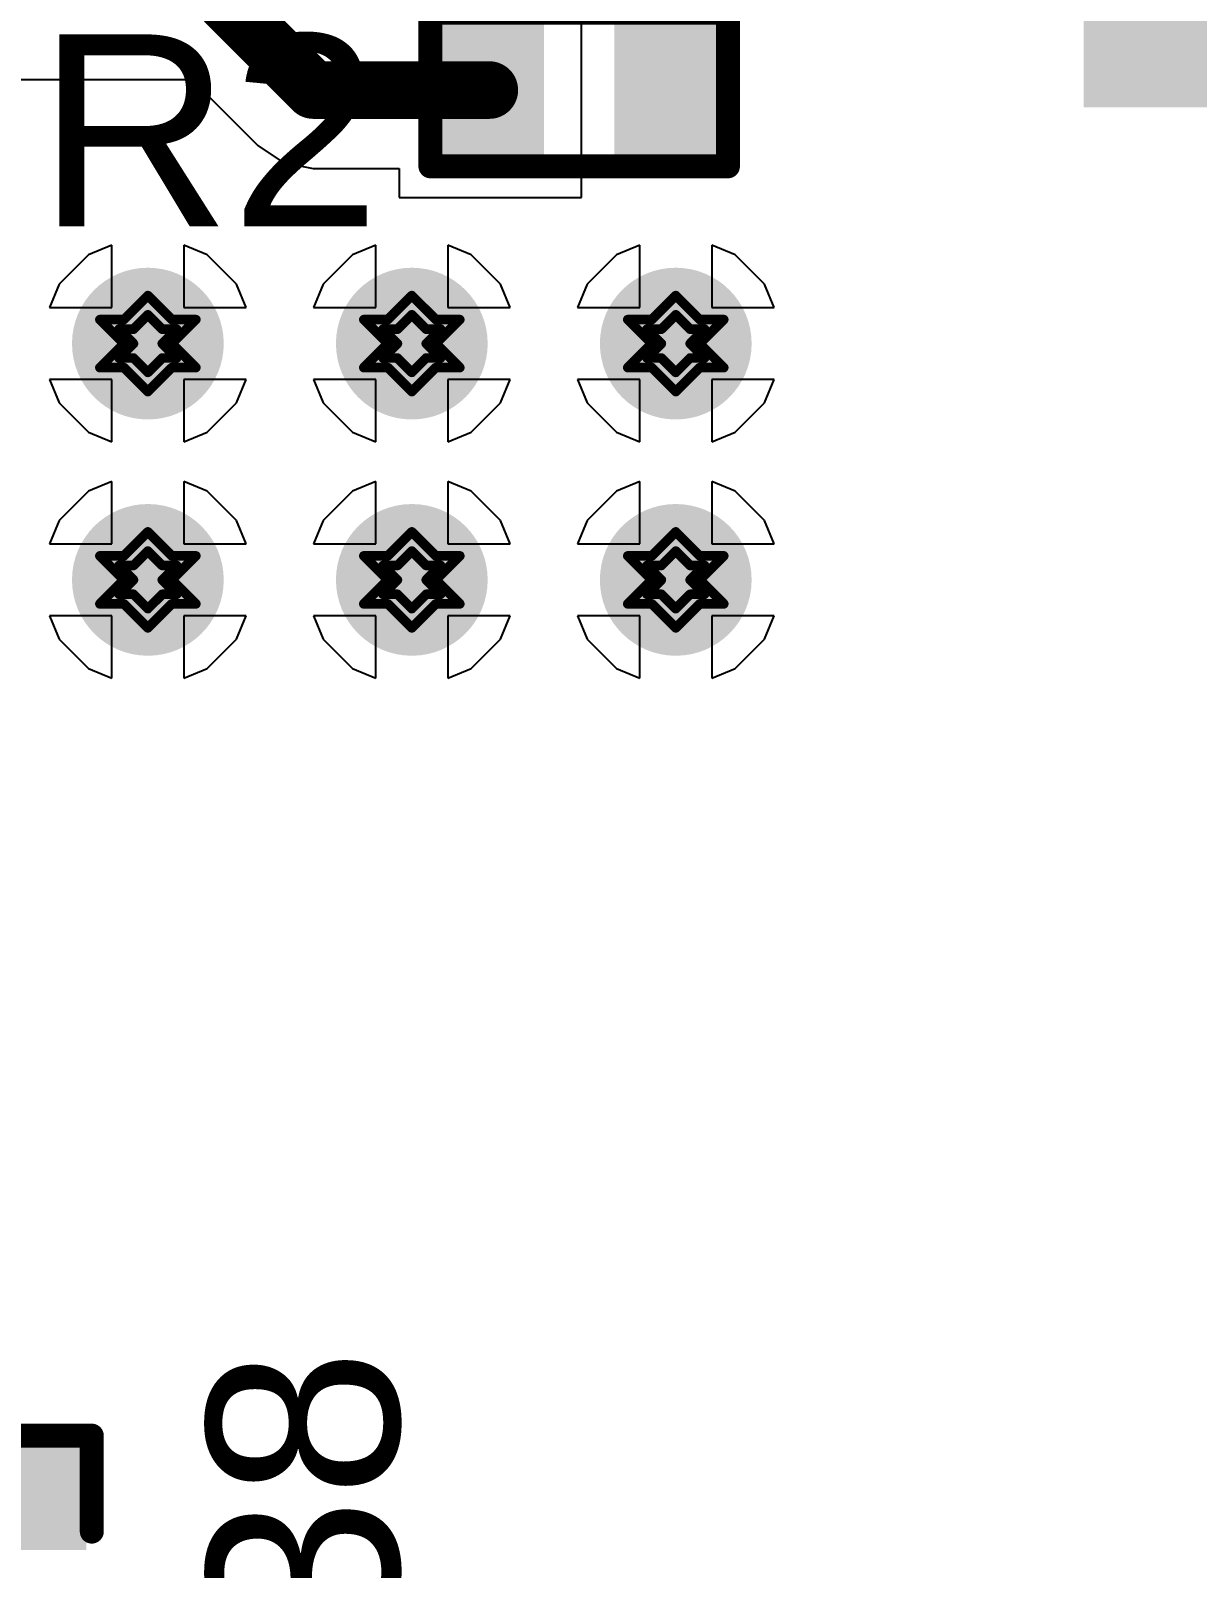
# Model space of a CAD drawing. Header units: inches. Extents: x -18 to 237, y -41 to 211.
# Drawn here: x 3.82 to 10, y 83.86 to 92 of the extents above; entities that cross this region are included whole.
import ezdxf

# ---------------------------------------------------------------- set-up
doc = ezdxf.new("R2010")
doc.units = ezdxf.units.IN
for name, color, linetype in [('Bottom Layer', 5, 'Continuous'), ('Bottom Solder', 6, 'Continuous'), ('Drill Drawing', 1, 'Continuous'), ('Top Layer', 1, 'Continuous'), ('Top Overlay', 2, 'Continuous'), ('Top Paste', 8, 'Continuous'), ('Top Solder', 216, 'Continuous'), ('Via Holes', 16, 'Continuous')]:
    doc.layers.add(name, color=color, linetype=linetype)
doc.styles.add('Arial', font='', dxfattribs={"height": 0.2})
doc.styles.get('Arial').set_extended_font_data('Arial')

# ---------------------------------------------------------------- blocks, each defined once
blk = doc.blocks.new('S___23_19')
at = {"layer": 'Top Layer'}
for points in [[(-0.41, 1.46), (0.41, 1.46), (0.41, 0.54), (-0.41, 0.54)], [(-1.36, -0.54), (-0.54, -0.54), (-0.54, -1.46), (-1.36, -1.46)], [(0.54, -0.54), (1.36, -0.54), (1.36, -1.46), (0.54, -1.46)]]:
    blk.add_hatch(color=1, dxfattribs=at).paths.add_polyline_path(points)
at = {"layer": 'Top Paste'}
for points in [[(-0.41, 1.46), (0.41, 1.46), (0.41, 0.54), (-0.41, 0.54)], [(-1.36, -0.54), (-0.54, -0.54), (-0.54, -1.46), (-1.36, -1.46)], [(0.54, -0.54), (1.36, -0.54), (1.36, -1.46), (0.54, -1.46)]]:
    blk.add_hatch(color=8, dxfattribs=at).paths.add_polyline_path(points)
at = {"layer": 'Top Solder'}
for points in [[(-0.5116, 1.5616), (0.5116, 1.5616), (0.5116, 0.4384), (-0.5116, 0.4384)], [(-1.4616, -0.4384), (-0.4384, -0.4384), (-0.4384, -1.5616), (-1.4616, -1.5616)], [(0.4384, -0.4384), (1.4616, -0.4384), (1.4616, -1.5616), (0.4384, -1.5616)]]:
    blk.add_hatch(color=216, dxfattribs=at).paths.add_polyline_path(points)
at = {"layer": 'Top Overlay', "const_width": 0.127}
for points in [[(-0.5588, 0.8128), (-1.5494, 0.8128)], [(-1.5494, 0.8128), (-1.5494, -0.5842)], [(1.5494, 0.8128), (0.5588, 0.8128)], [(1.5494, 0.8128), (1.5494, -0.5842)], [(0.3302, -0.7874), (-0.3302, -0.7874)], [(-1.6764, -1.0414), (-1.6764, -1.2954)], [(-1.5494, -1.1684), (-1.6764, -1.0414)], [(-1.5494, -1.1684), (-1.6764, -1.2954)]]:
    blk.add_lwpolyline(points, dxfattribs=at)
at = {"layer": 'Top Overlay', "const_width": 0.0635}
for points in [[(-1.5812, 0.8128, 1), (-1.5176, 0.8128, 1)], [(-1.5812, 0.8128, 1), (-1.5176, 0.8128, 1)], [(-0.5905, 0.8128, 1), (-0.5271, 0.8128, 1)], [(0.5271, 0.8128, 1), (0.5905, 0.8128, 1)], [(1.5176, 0.8128, 1), (1.5812, 0.8128, 1)], [(1.5176, 0.8128, 1), (1.5812, 0.8128, 1)], [(-1.5812, -0.5842, 1), (-1.5176, -0.5842, 1)], [(1.5176, -0.5842, 1), (1.5812, -0.5842, 1)], [(-0.3619, -0.7874, 1), (-0.2984, -0.7874, 1)], [(0.2984, -0.7874, 1), (0.3619, -0.7874, 1)], [(-1.7082, -1.0414, 1), (-1.6446, -1.0414, 1)], [(-1.7082, -1.0414, 1), (-1.6446, -1.0414, 1)], [(-1.5812, -1.1684, 1), (-1.5176, -1.1684, 1)], [(-1.5812, -1.1684, 1), (-1.5176, -1.1684, 1)], [(-1.7082, -1.2954, 1), (-1.6446, -1.2954, 1)], [(-1.7082, -1.2954, 1), (-1.6446, -1.2954, 1)]]:
    blk.add_lwpolyline(points, format="xyb", close=True, dxfattribs=at)
blk = doc.blocks.new('R___0402_81')
at = {"layer": 'Top Layer'}
for points in [[(-0.6985, -0.3175), (-0.6985, 0.3175), (-0.2413, 0.3175), (-0.2413, -0.3175)], [(0.2413, -0.3175), (0.2413, 0.3175), (0.6985, 0.3175), (0.6985, -0.3175)]]:
    blk.add_hatch(color=1, dxfattribs=at).paths.add_polyline_path(points)
at = {"layer": 'Top Paste'}
for points in [[(-0.6985, -0.3175), (-0.6985, 0.3175), (-0.2413, 0.3175), (-0.2413, -0.3175)], [(0.2413, -0.3175), (0.2413, 0.3175), (0.6985, 0.3175), (0.6985, -0.3175)]]:
    blk.add_hatch(color=8, dxfattribs=at).paths.add_polyline_path(points)
at = {"layer": 'Top Solder'}
for points in [[(-0.7535, -0.3725), (-0.7535, 0.3725), (-0.1863, 0.3725), (-0.1863, -0.3725)], [(0.1863, -0.3725), (0.1863, 0.3725), (0.7535, 0.3725), (0.7535, -0.3725)]]:
    blk.add_hatch(color=216, dxfattribs=at).paths.add_polyline_path(points)
at = {"layer": 'Top Overlay'}
for points, const_width in [([(-0.7874, -0.4064), (-0.7874, 0.4064)], 0.127), ([(-0.7874, 0.4064), (0.7874, 0.4064)], 0.127), ([(0.7874, -0.4064), (0.7874, 0.4064)], 0.127), ([(-0.7874, -0.4064), (0.7874, -0.4064)], 0.127), ([(-0.8128, -0.4318), (0.8128, -0.4318)], 0.00323)]:
    blk.add_lwpolyline(points, dxfattribs=dict(at, const_width=const_width))
for points, const_width in [([(-0.8191, 0.4064, 1), (-0.7556, 0.4064, 1)], 0.0635), ([(-0.8191, 0.4064, 1), (-0.7556, 0.4064, 1)], 0.0635), ([(0.7556, 0.4064, 1), (0.8191, 0.4064, 1)], 0.0635), ([(0.7556, 0.4064, 1), (0.8191, 0.4064, 1)], 0.0635), ([(-0.8191, -0.4064, 1), (-0.7556, -0.4064, 1)], 0.0635), ([(-0.8191, -0.4064, 1), (-0.7556, -0.4064, 1)], 0.0635), ([(0.7556, -0.4064, 1), (0.8191, -0.4064, 1)], 0.0635), ([(0.7556, -0.4064, 1), (0.8191, -0.4064, 1)], 0.0635), ([(-0.8136, -0.4318, 1), (-0.812, -0.4318, 1)], 0.00161), ([(0.812, -0.4318, 1), (0.8136, -0.4318, 1)], 0.00161)]:
    blk.add_lwpolyline(points, format="xyb", close=True, dxfattribs=dict(at, const_width=const_width))
blk = doc.blocks.new('C___0402_126')
at = {"layer": 'Top Layer'}
for points in [[(-0.6985, -0.3175), (-0.6985, 0.3175), (-0.2413, 0.3175), (-0.2413, -0.3175)], [(0.2413, -0.3175), (0.2413, 0.3175), (0.6985, 0.3175), (0.6985, -0.3175)]]:
    blk.add_hatch(color=1, dxfattribs=at).paths.add_polyline_path(points)
at = {"layer": 'Top Paste'}
for points in [[(-0.6985, -0.3175), (-0.6985, 0.3175), (-0.2413, 0.3175), (-0.2413, -0.3175)], [(0.2413, -0.3175), (0.2413, 0.3175), (0.6985, 0.3175), (0.6985, -0.3175)]]:
    blk.add_hatch(color=8, dxfattribs=at).paths.add_polyline_path(points)
at = {"layer": 'Top Solder'}
for points in [[(-0.7585, -0.3775), (-0.7585, 0.3775), (-0.1813, 0.3775), (-0.1813, -0.3775)], [(0.1813, -0.3775), (0.1813, 0.3775), (0.7585, 0.3775), (0.7585, -0.3775)]]:
    blk.add_hatch(color=216, dxfattribs=at).paths.add_polyline_path(points)
at = {"layer": 'Top Overlay', "const_width": 0.127}
for points in [[(-0.7874, -0.4064), (-0.7874, 0.4064)], [(-0.2794, 0.4064), (-0.7874, 0.4064)], [(0.7874, 0.4064), (0.2794, 0.4064)], [(0.7874, -0.4064), (0.7874, 0.4064)], [(-0.2794, -0.4064), (-0.7874, -0.4064)], [(0.7874, -0.4064), (0.2794, -0.4064)]]:
    blk.add_lwpolyline(points, dxfattribs=at)
at = {"layer": 'Top Overlay', "const_width": 0.0635}
for points in [[(-0.8191, 0.4064, 1), (-0.7556, 0.4064, 1)], [(-0.8191, 0.4064, 1), (-0.7556, 0.4064, 1)], [(-0.3111, 0.4064, 1), (-0.2477, 0.4064, 1)], [(0.2477, 0.4064, 1), (0.3111, 0.4064, 1)], [(0.7556, 0.4064, 1), (0.8191, 0.4064, 1)], [(0.7556, 0.4064, 1), (0.8191, 0.4064, 1)], [(-0.8191, -0.4064, 1), (-0.7556, -0.4064, 1)], [(-0.8191, -0.4064, 1), (-0.7556, -0.4064, 1)], [(-0.3111, -0.4064, 1), (-0.2477, -0.4064, 1)], [(0.2477, -0.4064, 1), (0.3111, -0.4064, 1)], [(0.7556, -0.4064, 1), (0.8191, -0.4064, 1)], [(0.7556, -0.4064, 1), (0.8191, -0.4064, 1)]]:
    blk.add_lwpolyline(points, format="xyb", close=True, dxfattribs=at)

msp = doc.modelspace()

# ---------------------------------------------------------------- hatches: boundary and pattern name
at = {"layer": 'Bottom Layer'}
h = msp.add_hatch(color=5, dxfattribs=at)
edge = h.paths.add_edge_path()
edge.add_arc((4.4412, 90.3409), 0.3, 0, 360)
h = msp.add_hatch(color=5, dxfattribs=at)
edge = h.paths.add_edge_path()
edge.add_arc((5.8382, 90.3409), 0.3, 0, 360)
h = msp.add_hatch(color=5, dxfattribs=at)
edge = h.paths.add_edge_path()
edge.add_arc((7.2352, 90.3409), 0.3, 0, 360)
h = msp.add_hatch(color=5, dxfattribs=at)
edge = h.paths.add_edge_path()
edge.add_arc((4.4412, 89.0901), 0.3, 0, 360)
h = msp.add_hatch(color=5, dxfattribs=at)
edge = h.paths.add_edge_path()
edge.add_arc((5.8382, 89.0901), 0.3, 0, 360)
h = msp.add_hatch(color=5, dxfattribs=at)
edge = h.paths.add_edge_path()
edge.add_arc((7.2352, 89.0901), 0.3, 0, 360)
at = {"layer": 'Bottom Solder'}
h = msp.add_hatch(color=6, dxfattribs=at)
edge = h.paths.add_edge_path()
edge.add_arc((4.4412, 90.3409), 0.4016, 0, 360)
h = msp.add_hatch(color=6, dxfattribs=at)
edge = h.paths.add_edge_path()
edge.add_arc((5.8382, 90.3409), 0.4016, 0, 360)
h = msp.add_hatch(color=6, dxfattribs=at)
edge = h.paths.add_edge_path()
edge.add_arc((7.2352, 90.3409), 0.4016, 0, 360)
h = msp.add_hatch(color=6, dxfattribs=at)
edge = h.paths.add_edge_path()
edge.add_arc((4.4412, 89.0901), 0.4016, 0, 360)
h = msp.add_hatch(color=6, dxfattribs=at)
edge = h.paths.add_edge_path()
edge.add_arc((5.8382, 89.0901), 0.4016, 0, 360)
h = msp.add_hatch(color=6, dxfattribs=at)
edge = h.paths.add_edge_path()
edge.add_arc((7.2352, 89.0901), 0.4016, 0, 360)
at = {"layer": 'Top Layer'}
h = msp.add_hatch(color=1, dxfattribs=at)
edge = h.paths.add_edge_path()
edge.add_arc((4.4412, 90.3409), 0.3, 0, 360)
h = msp.add_hatch(color=1, dxfattribs=at)
edge = h.paths.add_edge_path()
edge.add_arc((5.8382, 90.3409), 0.3, 0, 360)
h = msp.add_hatch(color=1, dxfattribs=at)
edge = h.paths.add_edge_path()
edge.add_arc((7.2352, 90.3409), 0.3, 0, 360)
h = msp.add_hatch(color=1, dxfattribs=at)
edge = h.paths.add_edge_path()
edge.add_arc((4.4412, 89.0901), 0.3, 0, 360)
h = msp.add_hatch(color=1, dxfattribs=at)
edge = h.paths.add_edge_path()
edge.add_arc((5.8382, 89.0901), 0.3, 0, 360)
h = msp.add_hatch(color=1, dxfattribs=at)
edge = h.paths.add_edge_path()
edge.add_arc((7.2352, 89.0901), 0.3, 0, 360)
at = {"layer": 'Top Solder'}
h = msp.add_hatch(color=216, dxfattribs=at)
edge = h.paths.add_edge_path()
edge.add_arc((4.4412, 90.3409), 0.4016, 0, 360)
h = msp.add_hatch(color=216, dxfattribs=at)
edge = h.paths.add_edge_path()
edge.add_arc((5.8382, 90.3409), 0.4016, 0, 360)
h = msp.add_hatch(color=216, dxfattribs=at)
edge = h.paths.add_edge_path()
edge.add_arc((7.2352, 90.3409), 0.4016, 0, 360)
h = msp.add_hatch(color=216, dxfattribs=at)
edge = h.paths.add_edge_path()
edge.add_arc((4.4412, 89.0901), 0.4016, 0, 360)
h = msp.add_hatch(color=216, dxfattribs=at)
edge = h.paths.add_edge_path()
edge.add_arc((5.8382, 89.0901), 0.4016, 0, 360)
h = msp.add_hatch(color=216, dxfattribs=at)
edge = h.paths.add_edge_path()
edge.add_arc((7.2352, 89.0901), 0.4016, 0, 360)
at = {"layer": 'Via Holes'}
h = msp.add_hatch(color=7, dxfattribs=at)
edge = h.paths.add_edge_path()
edge.add_arc((4.4412, 90.3409), 0.15, 0, 360)
h = msp.add_hatch(color=7, dxfattribs=at)
edge = h.paths.add_edge_path()
edge.add_arc((5.8382, 90.3409), 0.15, 0, 360)
h = msp.add_hatch(color=7, dxfattribs=at)
edge = h.paths.add_edge_path()
edge.add_arc((7.2352, 90.3409), 0.15, 0, 360)
h = msp.add_hatch(color=7, dxfattribs=at)
edge = h.paths.add_edge_path()
edge.add_arc((4.4412, 89.0901), 0.15, 0, 360)
h = msp.add_hatch(color=7, dxfattribs=at)
edge = h.paths.add_edge_path()
edge.add_arc((5.8382, 89.0901), 0.15, 0, 360)
h = msp.add_hatch(color=7, dxfattribs=at)
edge = h.paths.add_edge_path()
edge.add_arc((7.2352, 89.0901), 0.15, 0, 360)

# ---------------------------------------------------------------- linework, layer by layer
at = {"layer": 'Bottom Layer'}
for p, q in [((4.2507, 90.8616), (4.1274, 90.8105)), ((4.2507, 90.5314), (4.2507, 90.8616)), ((4.7551, 90.8105), (4.6317, 90.8616)), ((4.6317, 90.8616), (4.6317, 90.5314)), ((5.6477, 90.8616), (5.5244, 90.8105)), ((5.6477, 90.5314), (5.6477, 90.8616)), ((6.1521, 90.8105), (6.0287, 90.8616)), ((6.0287, 90.8616), (6.0287, 90.5314)), ((7.0447, 90.8616), (6.9214, 90.8105)), ((7.0447, 90.5314), (7.0447, 90.8616)), ((7.5491, 90.8105), (7.4257, 90.8616)), ((7.4257, 90.8616), (7.4257, 90.5314)), ((4.1274, 90.8105), (3.9716, 90.6547)), ((4.9109, 90.6547), (4.7551, 90.8105)), ((5.5244, 90.8105), (5.3686, 90.6547)), ((6.3079, 90.6547), (6.1521, 90.8105)), ((6.9214, 90.8105), (6.7656, 90.6547)), ((7.7049, 90.6547), (7.5491, 90.8105)), ((3.9716, 90.6547), (3.9205, 90.5314)), ((4.962, 90.5314), (4.9109, 90.6547)), ((5.3686, 90.6547), (5.3175, 90.5314)), ((6.359, 90.5314), (6.3079, 90.6547)), ((6.7656, 90.6547), (6.7145, 90.5314)), ((7.756, 90.5314), (7.7049, 90.6547)), ((3.9205, 90.5314), (4.2507, 90.5314)), ((4.6317, 90.5314), (4.962, 90.5314)), ((5.3175, 90.5314), (5.6477, 90.5314)), ((6.0287, 90.5314), (6.359, 90.5314)), ((6.7145, 90.5314), (7.0447, 90.5314)), ((7.4257, 90.5314), (7.756, 90.5314)), ((4.2507, 90.1504), (3.9205, 90.1504)), ((3.9205, 90.1504), (3.9716, 90.0271)), ((4.2507, 89.8202), (4.2507, 90.1504)), ((4.962, 90.1504), (4.6317, 90.1504)), ((4.6317, 90.1504), (4.6317, 89.8202)), ((4.9109, 90.0271), (4.962, 90.1504)), ((5.6477, 90.1504), (5.3175, 90.1504)), ((5.3175, 90.1504), (5.3686, 90.0271)), ((5.6477, 89.8202), (5.6477, 90.1504)), ((6.359, 90.1504), (6.0287, 90.1504)), ((6.0287, 90.1504), (6.0287, 89.8202)), ((6.3079, 90.0271), (6.359, 90.1504)), ((7.0447, 90.1504), (6.7145, 90.1504)), ((6.7145, 90.1504), (6.7656, 90.0271)), ((7.0447, 89.8202), (7.0447, 90.1504)), ((7.756, 90.1504), (7.4257, 90.1504)), ((7.4257, 90.1504), (7.4257, 89.8202)), ((7.7049, 90.0271), (7.756, 90.1504)), ((3.9716, 90.0271), (4.1274, 89.8712)), ((4.7551, 89.8712), (4.9109, 90.0271)), ((5.3686, 90.0271), (5.5244, 89.8712)), ((6.1521, 89.8712), (6.3079, 90.0271)), ((6.7656, 90.0271), (6.9214, 89.8712)), ((7.5491, 89.8712), (7.7049, 90.0271)), ((4.1274, 89.8712), (4.2507, 89.8202)), ((4.6317, 89.8202), (4.7551, 89.8712)), ((5.5244, 89.8712), (5.6477, 89.8202)), ((6.0287, 89.8202), (6.1521, 89.8712)), ((6.9214, 89.8712), (7.0447, 89.8202)), ((7.4257, 89.8202), (7.5491, 89.8712)), ((4.2507, 89.6108), (4.1274, 89.5597)), ((4.2507, 89.2806), (4.2507, 89.6108)), ((4.7551, 89.5597), (4.6317, 89.6108)), ((4.6317, 89.6108), (4.6317, 89.2806)), ((5.6477, 89.6108), (5.5244, 89.5597)), ((5.6477, 89.2806), (5.6477, 89.6108)), ((6.1521, 89.5597), (6.0287, 89.6108)), ((6.0287, 89.6108), (6.0287, 89.2806)), ((7.0447, 89.6108), (6.9214, 89.5597)), ((7.0447, 89.2806), (7.0447, 89.6108)), ((7.5491, 89.5597), (7.4257, 89.6108)), ((7.4257, 89.6108), (7.4257, 89.2806)), ((4.1274, 89.5597), (3.9716, 89.4039)), ((4.9109, 89.4039), (4.7551, 89.5597)), ((5.5244, 89.5597), (5.3686, 89.4039)), ((6.3079, 89.4039), (6.1521, 89.5597)), ((6.9214, 89.5597), (6.7656, 89.4039)), ((7.7049, 89.4039), (7.5491, 89.5597)), ((3.9716, 89.4039), (3.9205, 89.2806)), ((4.962, 89.2806), (4.9109, 89.4039)), ((5.3686, 89.4039), (5.3175, 89.2806)), ((6.359, 89.2806), (6.3079, 89.4039)), ((6.7656, 89.4039), (6.7145, 89.2806)), ((7.756, 89.2806), (7.7049, 89.4039)), ((3.9205, 89.2806), (4.2507, 89.2806)), ((4.6317, 89.2806), (4.962, 89.2806)), ((5.3175, 89.2806), (5.6477, 89.2806)), ((6.0287, 89.2806), (6.359, 89.2806)), ((6.7145, 89.2806), (7.0447, 89.2806)), ((7.4257, 89.2806), (7.756, 89.2806)), ((4.2507, 88.8996), (3.9205, 88.8996)), ((3.9205, 88.8996), (3.9716, 88.7763)), ((4.2507, 88.5694), (4.2507, 88.8996)), ((4.962, 88.8996), (4.6317, 88.8996)), ((4.6317, 88.8996), (4.6317, 88.5694)), ((4.9109, 88.7763), (4.962, 88.8996)), ((5.6477, 88.8996), (5.3175, 88.8996)), ((5.3175, 88.8996), (5.3686, 88.7763)), ((5.6477, 88.5694), (5.6477, 88.8996)), ((6.359, 88.8996), (6.0287, 88.8996)), ((6.0287, 88.8996), (6.0287, 88.5694)), ((6.3079, 88.7763), (6.359, 88.8996)), ((7.0447, 88.8996), (6.7145, 88.8996)), ((6.7145, 88.8996), (6.7656, 88.7763)), ((7.0447, 88.5694), (7.0447, 88.8996)), ((7.756, 88.8996), (7.4257, 88.8996)), ((7.4257, 88.8996), (7.4257, 88.5694)), ((7.7049, 88.7763), (7.756, 88.8996)), ((3.9716, 88.7763), (4.1274, 88.6204)), ((4.7551, 88.6204), (4.9109, 88.7763)), ((5.3686, 88.7763), (5.5244, 88.6204)), ((6.1521, 88.6204), (6.3079, 88.7763)), ((6.7656, 88.7763), (6.9214, 88.6204)), ((7.5491, 88.6204), (7.7049, 88.7763)), ((4.1274, 88.6204), (4.2507, 88.5694)), ((4.6317, 88.5694), (4.7551, 88.6204)), ((5.5244, 88.6204), (5.6477, 88.5694)), ((6.0287, 88.5694), (6.1521, 88.6204)), ((6.9214, 88.6204), (7.0447, 88.5694)), ((7.4257, 88.5694), (7.5491, 88.6204))]:
    msp.add_line(p, q, dxfattribs=at)
at = {"layer": 'Drill Drawing', "const_width": 0.0508}
for points in [[(4.3142, 90.4679), (4.4412, 90.5949)], [(4.4412, 90.5949), (4.5682, 90.4679)], [(5.7112, 90.4679), (5.8382, 90.5949)], [(5.8382, 90.5949), (5.9652, 90.4679)], [(7.1082, 90.4679), (7.2352, 90.5949)], [(7.2352, 90.5949), (7.3622, 90.4679)], [(4.365, 90.4171), (4.4412, 90.4933)], [(4.4412, 90.4933), (4.5174, 90.4171)], [(5.762, 90.4171), (5.8382, 90.4933)], [(5.8382, 90.4933), (5.9144, 90.4171)], [(7.159, 90.4171), (7.2352, 90.4933)], [(7.2352, 90.4933), (7.3114, 90.4171)], [(4.1872, 90.4679), (4.3142, 90.3409)], [(4.1872, 90.4679), (4.3142, 90.4679)], [(4.2888, 90.4171), (4.365, 90.3409)], [(4.2888, 90.4171), (4.365, 90.4171)], [(4.5174, 90.4171), (4.5936, 90.4171)], [(4.5174, 90.3409), (4.5936, 90.4171)], [(4.5682, 90.4679), (4.6952, 90.4679)], [(4.5682, 90.3409), (4.6952, 90.4679)], [(5.5842, 90.4679), (5.7112, 90.3409)], [(5.5842, 90.4679), (5.7112, 90.4679)], [(5.6858, 90.4171), (5.762, 90.3409)], [(5.6858, 90.4171), (5.762, 90.4171)], [(5.9144, 90.4171), (5.9906, 90.4171)], [(5.9144, 90.3409), (5.9906, 90.4171)], [(5.9652, 90.4679), (6.0922, 90.4679)], [(5.9652, 90.3409), (6.0922, 90.4679)], [(6.9812, 90.4679), (7.1082, 90.3409)], [(6.9812, 90.4679), (7.1082, 90.4679)], [(7.0828, 90.4171), (7.159, 90.3409)], [(7.0828, 90.4171), (7.159, 90.4171)], [(7.3114, 90.4171), (7.3876, 90.4171)], [(7.3114, 90.3409), (7.3876, 90.4171)], [(7.3622, 90.4679), (7.4892, 90.4679)], [(7.3622, 90.3409), (7.4892, 90.4679)], [(4.1872, 90.2139), (4.3142, 90.3409)], [(4.2888, 90.2647), (4.365, 90.3409)], [(4.5174, 90.3409), (4.5936, 90.2647)], [(4.5682, 90.3409), (4.6952, 90.2139)], [(5.5842, 90.2139), (5.7112, 90.3409)], [(5.6858, 90.2647), (5.762, 90.3409)], [(5.9144, 90.3409), (5.9906, 90.2647)], [(5.9652, 90.3409), (6.0922, 90.2139)], [(6.9812, 90.2139), (7.1082, 90.3409)], [(7.0828, 90.2647), (7.159, 90.3409)], [(7.3114, 90.3409), (7.3876, 90.2647)], [(7.3622, 90.3409), (7.4892, 90.2139)], [(4.2888, 90.2647), (4.365, 90.2647)], [(4.365, 90.2647), (4.4412, 90.1885)], [(4.4412, 90.1885), (4.5174, 90.2647)], [(4.5174, 90.2647), (4.5936, 90.2647)], [(5.6858, 90.2647), (5.762, 90.2647)], [(5.762, 90.2647), (5.8382, 90.1885)], [(5.8382, 90.1885), (5.9144, 90.2647)], [(5.9144, 90.2647), (5.9906, 90.2647)], [(7.0828, 90.2647), (7.159, 90.2647)], [(7.159, 90.2647), (7.2352, 90.1885)], [(7.2352, 90.1885), (7.3114, 90.2647)], [(7.3114, 90.2647), (7.3876, 90.2647)], [(4.1872, 90.2139), (4.3142, 90.2139)], [(4.3142, 90.2139), (4.4412, 90.0869)], [(4.4412, 90.0869), (4.5682, 90.2139)], [(4.5682, 90.2139), (4.6952, 90.2139)], [(5.5842, 90.2139), (5.7112, 90.2139)], [(5.7112, 90.2139), (5.8382, 90.0869)], [(5.8382, 90.0869), (5.9652, 90.2139)], [(5.9652, 90.2139), (6.0922, 90.2139)], [(6.9812, 90.2139), (7.1082, 90.2139)], [(7.1082, 90.2139), (7.2352, 90.0869)], [(7.2352, 90.0869), (7.3622, 90.2139)], [(7.3622, 90.2139), (7.4892, 90.2139)], [(4.3142, 89.2171), (4.4412, 89.3441)], [(4.4412, 89.3441), (4.5682, 89.2171)], [(5.7112, 89.2171), (5.8382, 89.3441)], [(5.8382, 89.3441), (5.9652, 89.2171)], [(7.1082, 89.2171), (7.2352, 89.3441)], [(7.2352, 89.3441), (7.3622, 89.2171)], [(4.1872, 89.2171), (4.3142, 89.0901)], [(4.1872, 89.2171), (4.3142, 89.2171)], [(4.365, 89.1663), (4.4412, 89.2425)], [(4.4412, 89.2425), (4.5174, 89.1663)], [(4.5682, 89.2171), (4.6952, 89.2171)], [(4.5682, 89.0901), (4.6952, 89.2171)], [(5.5842, 89.2171), (5.7112, 89.0901)], [(5.5842, 89.2171), (5.7112, 89.2171)], [(5.762, 89.1663), (5.8382, 89.2425)], [(5.8382, 89.2425), (5.9144, 89.1663)], [(5.9652, 89.2171), (6.0922, 89.2171)], [(5.9652, 89.0901), (6.0922, 89.2171)], [(6.9812, 89.2171), (7.1082, 89.0901)], [(6.9812, 89.2171), (7.1082, 89.2171)], [(7.159, 89.1663), (7.2352, 89.2425)], [(7.2352, 89.2425), (7.3114, 89.1663)], [(7.3622, 89.2171), (7.4892, 89.2171)], [(7.3622, 89.0901), (7.4892, 89.2171)], [(4.2888, 89.1663), (4.365, 89.0901)], [(4.2888, 89.1663), (4.365, 89.1663)], [(4.5174, 89.1663), (4.5936, 89.1663)], [(4.5174, 89.0901), (4.5936, 89.1663)], [(5.6858, 89.1663), (5.762, 89.0901)], [(5.6858, 89.1663), (5.762, 89.1663)], [(5.9144, 89.1663), (5.9906, 89.1663)], [(5.9144, 89.0901), (5.9906, 89.1663)], [(7.0828, 89.1663), (7.159, 89.0901)], [(7.0828, 89.1663), (7.159, 89.1663)], [(7.3114, 89.1663), (7.3876, 89.1663)], [(7.3114, 89.0901), (7.3876, 89.1663)], [(4.1872, 88.9631), (4.3142, 89.0901)], [(4.2888, 89.0139), (4.365, 89.0901)], [(4.2888, 89.0139), (4.365, 89.0139)], [(4.365, 89.0139), (4.4412, 88.9377)], [(4.4412, 88.9377), (4.5174, 89.0139)], [(4.5174, 89.0901), (4.5936, 89.0139)], [(4.5174, 89.0139), (4.5936, 89.0139)], [(4.5682, 89.0901), (4.6952, 88.9631)], [(5.5842, 88.9631), (5.7112, 89.0901)], [(5.6858, 89.0139), (5.762, 89.0901)], [(5.6858, 89.0139), (5.762, 89.0139)], [(5.762, 89.0139), (5.8382, 88.9377)], [(5.8382, 88.9377), (5.9144, 89.0139)], [(5.9144, 89.0901), (5.9906, 89.0139)], [(5.9144, 89.0139), (5.9906, 89.0139)], [(5.9652, 89.0901), (6.0922, 88.9631)], [(6.9812, 88.9631), (7.1082, 89.0901)], [(7.0828, 89.0139), (7.159, 89.0901)], [(7.0828, 89.0139), (7.159, 89.0139)], [(7.159, 89.0139), (7.2352, 88.9377)], [(7.2352, 88.9377), (7.3114, 89.0139)], [(7.3114, 89.0901), (7.3876, 89.0139)], [(7.3114, 89.0139), (7.3876, 89.0139)], [(7.3622, 89.0901), (7.4892, 88.9631)], [(4.1872, 88.9631), (4.3142, 88.9631)], [(4.3142, 88.9631), (4.4412, 88.8361)], [(4.4412, 88.8361), (4.5682, 88.9631)], [(4.5682, 88.9631), (4.6952, 88.9631)], [(5.5842, 88.9631), (5.7112, 88.9631)], [(5.7112, 88.9631), (5.8382, 88.8361)], [(5.8382, 88.8361), (5.9652, 88.9631)], [(5.9652, 88.9631), (6.0922, 88.9631)], [(6.9812, 88.9631), (7.1082, 88.9631)], [(7.1082, 88.9631), (7.2352, 88.8361)], [(7.2352, 88.8361), (7.3622, 88.9631)], [(7.3622, 88.9631), (7.4892, 88.9631)]]:
    msp.add_lwpolyline(points, dxfattribs=at)
at = {"layer": 'Drill Drawing', "const_width": 0.0254}
for points in [[(4.4285, 90.5949, 1), (4.4539, 90.5949, 1)], [(4.4285, 90.5949, 1), (4.4539, 90.5949, 1)], [(5.8255, 90.5949, 1), (5.8509, 90.5949, 1)], [(5.8255, 90.5949, 1), (5.8509, 90.5949, 1)], [(7.2225, 90.5949, 1), (7.2479, 90.5949, 1)], [(7.2225, 90.5949, 1), (7.2479, 90.5949, 1)], [(4.4285, 90.4933, 1), (4.4539, 90.4933, 1)], [(4.4285, 90.4933, 1), (4.4539, 90.4933, 1)], [(5.8255, 90.4933, 1), (5.8509, 90.4933, 1)], [(5.8255, 90.4933, 1), (5.8509, 90.4933, 1)], [(7.2225, 90.4933, 1), (7.2479, 90.4933, 1)], [(7.2225, 90.4933, 1), (7.2479, 90.4933, 1)], [(4.1745, 90.4679, 1), (4.1999, 90.4679, 1)], [(4.1745, 90.4679, 1), (4.1999, 90.4679, 1)], [(4.2761, 90.4171, 1), (4.3015, 90.4171, 1)], [(4.2761, 90.4171, 1), (4.3015, 90.4171, 1)], [(4.3015, 90.4679, 1), (4.3269, 90.4679, 1)], [(4.3015, 90.4679, 1), (4.3269, 90.4679, 1)], [(4.3523, 90.4171, 1), (4.3777, 90.4171, 1)], [(4.3523, 90.4171, 1), (4.3777, 90.4171, 1)], [(4.5047, 90.4171, 1), (4.5301, 90.4171, 1)], [(4.5047, 90.4171, 1), (4.5301, 90.4171, 1)], [(4.5555, 90.4679, 1), (4.5809, 90.4679, 1)], [(4.5555, 90.4679, 1), (4.5809, 90.4679, 1)], [(4.5809, 90.4171, 1), (4.6063, 90.4171, 1)], [(4.5809, 90.4171, 1), (4.6063, 90.4171, 1)], [(4.6825, 90.4679, 1), (4.7079, 90.4679, 1)], [(4.6825, 90.4679, 1), (4.7079, 90.4679, 1)], [(5.5715, 90.4679, 1), (5.5969, 90.4679, 1)], [(5.5715, 90.4679, 1), (5.5969, 90.4679, 1)], [(5.6731, 90.4171, 1), (5.6985, 90.4171, 1)], [(5.6731, 90.4171, 1), (5.6985, 90.4171, 1)], [(5.6985, 90.4679, 1), (5.7239, 90.4679, 1)], [(5.6985, 90.4679, 1), (5.7239, 90.4679, 1)], [(5.7493, 90.4171, 1), (5.7747, 90.4171, 1)], [(5.7493, 90.4171, 1), (5.7747, 90.4171, 1)], [(5.9017, 90.4171, 1), (5.9271, 90.4171, 1)], [(5.9017, 90.4171, 1), (5.9271, 90.4171, 1)], [(5.9525, 90.4679, 1), (5.9779, 90.4679, 1)], [(5.9525, 90.4679, 1), (5.9779, 90.4679, 1)], [(5.9779, 90.4171, 1), (6.0033, 90.4171, 1)], [(5.9779, 90.4171, 1), (6.0033, 90.4171, 1)], [(6.0795, 90.4679, 1), (6.1049, 90.4679, 1)], [(6.0795, 90.4679, 1), (6.1049, 90.4679, 1)], [(6.9685, 90.4679, 1), (6.9939, 90.4679, 1)], [(6.9685, 90.4679, 1), (6.9939, 90.4679, 1)], [(7.0701, 90.4171, 1), (7.0955, 90.4171, 1)], [(7.0701, 90.4171, 1), (7.0955, 90.4171, 1)], [(7.0955, 90.4679, 1), (7.1209, 90.4679, 1)], [(7.0955, 90.4679, 1), (7.1209, 90.4679, 1)], [(7.1463, 90.4171, 1), (7.1717, 90.4171, 1)], [(7.1463, 90.4171, 1), (7.1717, 90.4171, 1)], [(7.2987, 90.4171, 1), (7.3241, 90.4171, 1)], [(7.2987, 90.4171, 1), (7.3241, 90.4171, 1)], [(7.3495, 90.4679, 1), (7.3749, 90.4679, 1)], [(7.3495, 90.4679, 1), (7.3749, 90.4679, 1)], [(7.3749, 90.4171, 1), (7.4003, 90.4171, 1)], [(7.3749, 90.4171, 1), (7.4003, 90.4171, 1)], [(7.4765, 90.4679, 1), (7.5019, 90.4679, 1)], [(7.4765, 90.4679, 1), (7.5019, 90.4679, 1)], [(4.3015, 90.3409, 1), (4.3269, 90.3409, 1)], [(4.3015, 90.3409, 1), (4.3269, 90.3409, 1)], [(4.3523, 90.3409, 1), (4.3777, 90.3409, 1)], [(4.3523, 90.3409, 1), (4.3777, 90.3409, 1)], [(4.5047, 90.3409, 1), (4.5301, 90.3409, 1)], [(4.5047, 90.3409, 1), (4.5301, 90.3409, 1)], [(4.5555, 90.3409, 1), (4.5809, 90.3409, 1)], [(4.5555, 90.3409, 1), (4.5809, 90.3409, 1)], [(5.6985, 90.3409, 1), (5.7239, 90.3409, 1)], [(5.6985, 90.3409, 1), (5.7239, 90.3409, 1)], [(5.7493, 90.3409, 1), (5.7747, 90.3409, 1)], [(5.7493, 90.3409, 1), (5.7747, 90.3409, 1)], [(5.9017, 90.3409, 1), (5.9271, 90.3409, 1)], [(5.9017, 90.3409, 1), (5.9271, 90.3409, 1)], [(5.9525, 90.3409, 1), (5.9779, 90.3409, 1)], [(5.9525, 90.3409, 1), (5.9779, 90.3409, 1)], [(7.0955, 90.3409, 1), (7.1209, 90.3409, 1)], [(7.0955, 90.3409, 1), (7.1209, 90.3409, 1)], [(7.1463, 90.3409, 1), (7.1717, 90.3409, 1)], [(7.1463, 90.3409, 1), (7.1717, 90.3409, 1)], [(7.2987, 90.3409, 1), (7.3241, 90.3409, 1)], [(7.2987, 90.3409, 1), (7.3241, 90.3409, 1)], [(7.3495, 90.3409, 1), (7.3749, 90.3409, 1)], [(7.3495, 90.3409, 1), (7.3749, 90.3409, 1)], [(4.2761, 90.2647, 1), (4.3015, 90.2647, 1)], [(4.2761, 90.2647, 1), (4.3015, 90.2647, 1)], [(4.3523, 90.2647, 1), (4.3777, 90.2647, 1)], [(4.3523, 90.2647, 1), (4.3777, 90.2647, 1)], [(4.5047, 90.2647, 1), (4.5301, 90.2647, 1)], [(4.5047, 90.2647, 1), (4.5301, 90.2647, 1)], [(4.5809, 90.2647, 1), (4.6063, 90.2647, 1)], [(4.5809, 90.2647, 1), (4.6063, 90.2647, 1)], [(5.6731, 90.2647, 1), (5.6985, 90.2647, 1)], [(5.6731, 90.2647, 1), (5.6985, 90.2647, 1)], [(5.7493, 90.2647, 1), (5.7747, 90.2647, 1)], [(5.7493, 90.2647, 1), (5.7747, 90.2647, 1)], [(5.9017, 90.2647, 1), (5.9271, 90.2647, 1)], [(5.9017, 90.2647, 1), (5.9271, 90.2647, 1)], [(5.9779, 90.2647, 1), (6.0033, 90.2647, 1)], [(5.9779, 90.2647, 1), (6.0033, 90.2647, 1)], [(7.0701, 90.2647, 1), (7.0955, 90.2647, 1)], [(7.0701, 90.2647, 1), (7.0955, 90.2647, 1)], [(7.1463, 90.2647, 1), (7.1717, 90.2647, 1)], [(7.1463, 90.2647, 1), (7.1717, 90.2647, 1)], [(7.2987, 90.2647, 1), (7.3241, 90.2647, 1)], [(7.2987, 90.2647, 1), (7.3241, 90.2647, 1)], [(7.3749, 90.2647, 1), (7.4003, 90.2647, 1)], [(7.3749, 90.2647, 1), (7.4003, 90.2647, 1)], [(4.1745, 90.2139, 1), (4.1999, 90.2139, 1)], [(4.1745, 90.2139, 1), (4.1999, 90.2139, 1)], [(4.3015, 90.2139, 1), (4.3269, 90.2139, 1)], [(4.3015, 90.2139, 1), (4.3269, 90.2139, 1)], [(4.4285, 90.1885, 1), (4.4539, 90.1885, 1)], [(4.4285, 90.1885, 1), (4.4539, 90.1885, 1)], [(4.5555, 90.2139, 1), (4.5809, 90.2139, 1)], [(4.5555, 90.2139, 1), (4.5809, 90.2139, 1)], [(4.6825, 90.2139, 1), (4.7079, 90.2139, 1)], [(4.6825, 90.2139, 1), (4.7079, 90.2139, 1)], [(5.5715, 90.2139, 1), (5.5969, 90.2139, 1)], [(5.5715, 90.2139, 1), (5.5969, 90.2139, 1)], [(5.6985, 90.2139, 1), (5.7239, 90.2139, 1)], [(5.6985, 90.2139, 1), (5.7239, 90.2139, 1)], [(5.8255, 90.1885, 1), (5.8509, 90.1885, 1)], [(5.8255, 90.1885, 1), (5.8509, 90.1885, 1)], [(5.9525, 90.2139, 1), (5.9779, 90.2139, 1)], [(5.9525, 90.2139, 1), (5.9779, 90.2139, 1)], [(6.0795, 90.2139, 1), (6.1049, 90.2139, 1)], [(6.0795, 90.2139, 1), (6.1049, 90.2139, 1)], [(6.9685, 90.2139, 1), (6.9939, 90.2139, 1)], [(6.9685, 90.2139, 1), (6.9939, 90.2139, 1)], [(7.0955, 90.2139, 1), (7.1209, 90.2139, 1)], [(7.0955, 90.2139, 1), (7.1209, 90.2139, 1)], [(7.2225, 90.1885, 1), (7.2479, 90.1885, 1)], [(7.2225, 90.1885, 1), (7.2479, 90.1885, 1)], [(7.3495, 90.2139, 1), (7.3749, 90.2139, 1)], [(7.3495, 90.2139, 1), (7.3749, 90.2139, 1)], [(7.4765, 90.2139, 1), (7.5019, 90.2139, 1)], [(7.4765, 90.2139, 1), (7.5019, 90.2139, 1)], [(4.4285, 90.0869, 1), (4.4539, 90.0869, 1)], [(4.4285, 90.0869, 1), (4.4539, 90.0869, 1)], [(5.8255, 90.0869, 1), (5.8509, 90.0869, 1)], [(5.8255, 90.0869, 1), (5.8509, 90.0869, 1)], [(7.2225, 90.0869, 1), (7.2479, 90.0869, 1)], [(7.2225, 90.0869, 1), (7.2479, 90.0869, 1)], [(4.4285, 89.3441, 1), (4.4539, 89.3441, 1)], [(4.4285, 89.3441, 1), (4.4539, 89.3441, 1)], [(5.8255, 89.3441, 1), (5.8509, 89.3441, 1)], [(5.8255, 89.3441, 1), (5.8509, 89.3441, 1)], [(7.2225, 89.3441, 1), (7.2479, 89.3441, 1)], [(7.2225, 89.3441, 1), (7.2479, 89.3441, 1)], [(4.1745, 89.2171, 1), (4.1999, 89.2171, 1)], [(4.1745, 89.2171, 1), (4.1999, 89.2171, 1)], [(4.3015, 89.2171, 1), (4.3269, 89.2171, 1)], [(4.3015, 89.2171, 1), (4.3269, 89.2171, 1)], [(4.4285, 89.2425, 1), (4.4539, 89.2425, 1)], [(4.4285, 89.2425, 1), (4.4539, 89.2425, 1)], [(4.5555, 89.2171, 1), (4.5809, 89.2171, 1)], [(4.5555, 89.2171, 1), (4.5809, 89.2171, 1)], [(4.6825, 89.2171, 1), (4.7079, 89.2171, 1)], [(4.6825, 89.2171, 1), (4.7079, 89.2171, 1)], [(5.5715, 89.2171, 1), (5.5969, 89.2171, 1)], [(5.5715, 89.2171, 1), (5.5969, 89.2171, 1)], [(5.6985, 89.2171, 1), (5.7239, 89.2171, 1)], [(5.6985, 89.2171, 1), (5.7239, 89.2171, 1)], [(5.8255, 89.2425, 1), (5.8509, 89.2425, 1)], [(5.8255, 89.2425, 1), (5.8509, 89.2425, 1)], [(5.9525, 89.2171, 1), (5.9779, 89.2171, 1)], [(5.9525, 89.2171, 1), (5.9779, 89.2171, 1)], [(6.0795, 89.2171, 1), (6.1049, 89.2171, 1)], [(6.0795, 89.2171, 1), (6.1049, 89.2171, 1)], [(6.9685, 89.2171, 1), (6.9939, 89.2171, 1)], [(6.9685, 89.2171, 1), (6.9939, 89.2171, 1)], [(7.0955, 89.2171, 1), (7.1209, 89.2171, 1)], [(7.0955, 89.2171, 1), (7.1209, 89.2171, 1)], [(7.2225, 89.2425, 1), (7.2479, 89.2425, 1)], [(7.2225, 89.2425, 1), (7.2479, 89.2425, 1)], [(7.3495, 89.2171, 1), (7.3749, 89.2171, 1)], [(7.3495, 89.2171, 1), (7.3749, 89.2171, 1)], [(7.4765, 89.2171, 1), (7.5019, 89.2171, 1)], [(7.4765, 89.2171, 1), (7.5019, 89.2171, 1)], [(4.2761, 89.1663, 1), (4.3015, 89.1663, 1)], [(4.2761, 89.1663, 1), (4.3015, 89.1663, 1)], [(4.3523, 89.1663, 1), (4.3777, 89.1663, 1)], [(4.3523, 89.1663, 1), (4.3777, 89.1663, 1)], [(4.5047, 89.1663, 1), (4.5301, 89.1663, 1)], [(4.5047, 89.1663, 1), (4.5301, 89.1663, 1)], [(4.5809, 89.1663, 1), (4.6063, 89.1663, 1)], [(4.5809, 89.1663, 1), (4.6063, 89.1663, 1)], [(5.6731, 89.1663, 1), (5.6985, 89.1663, 1)], [(5.6731, 89.1663, 1), (5.6985, 89.1663, 1)], [(5.7493, 89.1663, 1), (5.7747, 89.1663, 1)], [(5.7493, 89.1663, 1), (5.7747, 89.1663, 1)], [(5.9017, 89.1663, 1), (5.9271, 89.1663, 1)], [(5.9017, 89.1663, 1), (5.9271, 89.1663, 1)], [(5.9779, 89.1663, 1), (6.0033, 89.1663, 1)], [(5.9779, 89.1663, 1), (6.0033, 89.1663, 1)], [(7.0701, 89.1663, 1), (7.0955, 89.1663, 1)], [(7.0701, 89.1663, 1), (7.0955, 89.1663, 1)], [(7.1463, 89.1663, 1), (7.1717, 89.1663, 1)], [(7.1463, 89.1663, 1), (7.1717, 89.1663, 1)], [(7.2987, 89.1663, 1), (7.3241, 89.1663, 1)], [(7.2987, 89.1663, 1), (7.3241, 89.1663, 1)], [(7.3749, 89.1663, 1), (7.4003, 89.1663, 1)], [(7.3749, 89.1663, 1), (7.4003, 89.1663, 1)], [(4.2761, 89.0139, 1), (4.3015, 89.0139, 1)], [(4.2761, 89.0139, 1), (4.3015, 89.0139, 1)], [(4.3015, 89.0901, 1), (4.3269, 89.0901, 1)], [(4.3015, 89.0901, 1), (4.3269, 89.0901, 1)], [(4.3523, 89.0901, 1), (4.3777, 89.0901, 1)], [(4.3523, 89.0901, 1), (4.3777, 89.0901, 1)], [(4.3523, 89.0139, 1), (4.3777, 89.0139, 1)], [(4.3523, 89.0139, 1), (4.3777, 89.0139, 1)], [(4.5047, 89.0901, 1), (4.5301, 89.0901, 1)], [(4.5047, 89.0901, 1), (4.5301, 89.0901, 1)], [(4.5047, 89.0139, 1), (4.5301, 89.0139, 1)], [(4.5047, 89.0139, 1), (4.5301, 89.0139, 1)], [(4.5555, 89.0901, 1), (4.5809, 89.0901, 1)], [(4.5555, 89.0901, 1), (4.5809, 89.0901, 1)], [(4.5809, 89.0139, 1), (4.6063, 89.0139, 1)], [(4.5809, 89.0139, 1), (4.6063, 89.0139, 1)], [(5.6731, 89.0139, 1), (5.6985, 89.0139, 1)], [(5.6731, 89.0139, 1), (5.6985, 89.0139, 1)], [(5.6985, 89.0901, 1), (5.7239, 89.0901, 1)], [(5.6985, 89.0901, 1), (5.7239, 89.0901, 1)], [(5.7493, 89.0901, 1), (5.7747, 89.0901, 1)], [(5.7493, 89.0901, 1), (5.7747, 89.0901, 1)], [(5.7493, 89.0139, 1), (5.7747, 89.0139, 1)], [(5.7493, 89.0139, 1), (5.7747, 89.0139, 1)], [(5.9017, 89.0901, 1), (5.9271, 89.0901, 1)], [(5.9017, 89.0901, 1), (5.9271, 89.0901, 1)], [(5.9017, 89.0139, 1), (5.9271, 89.0139, 1)], [(5.9017, 89.0139, 1), (5.9271, 89.0139, 1)], [(5.9525, 89.0901, 1), (5.9779, 89.0901, 1)], [(5.9525, 89.0901, 1), (5.9779, 89.0901, 1)], [(5.9779, 89.0139, 1), (6.0033, 89.0139, 1)], [(5.9779, 89.0139, 1), (6.0033, 89.0139, 1)], [(7.0701, 89.0139, 1), (7.0955, 89.0139, 1)], [(7.0701, 89.0139, 1), (7.0955, 89.0139, 1)], [(7.0955, 89.0901, 1), (7.1209, 89.0901, 1)], [(7.0955, 89.0901, 1), (7.1209, 89.0901, 1)], [(7.1463, 89.0901, 1), (7.1717, 89.0901, 1)], [(7.1463, 89.0901, 1), (7.1717, 89.0901, 1)], [(7.1463, 89.0139, 1), (7.1717, 89.0139, 1)], [(7.1463, 89.0139, 1), (7.1717, 89.0139, 1)], [(7.2987, 89.0901, 1), (7.3241, 89.0901, 1)], [(7.2987, 89.0901, 1), (7.3241, 89.0901, 1)], [(7.2987, 89.0139, 1), (7.3241, 89.0139, 1)], [(7.2987, 89.0139, 1), (7.3241, 89.0139, 1)], [(7.3495, 89.0901, 1), (7.3749, 89.0901, 1)], [(7.3495, 89.0901, 1), (7.3749, 89.0901, 1)], [(7.3749, 89.0139, 1), (7.4003, 89.0139, 1)], [(7.3749, 89.0139, 1), (7.4003, 89.0139, 1)], [(4.1745, 88.9631, 1), (4.1999, 88.9631, 1)], [(4.1745, 88.9631, 1), (4.1999, 88.9631, 1)], [(4.3015, 88.9631, 1), (4.3269, 88.9631, 1)], [(4.3015, 88.9631, 1), (4.3269, 88.9631, 1)], [(4.4285, 88.9377, 1), (4.4539, 88.9377, 1)], [(4.4285, 88.9377, 1), (4.4539, 88.9377, 1)], [(4.5555, 88.9631, 1), (4.5809, 88.9631, 1)], [(4.5555, 88.9631, 1), (4.5809, 88.9631, 1)], [(4.6825, 88.9631, 1), (4.7079, 88.9631, 1)], [(4.6825, 88.9631, 1), (4.7079, 88.9631, 1)], [(5.5715, 88.9631, 1), (5.5969, 88.9631, 1)], [(5.5715, 88.9631, 1), (5.5969, 88.9631, 1)], [(5.6985, 88.9631, 1), (5.7239, 88.9631, 1)], [(5.6985, 88.9631, 1), (5.7239, 88.9631, 1)], [(5.8255, 88.9377, 1), (5.8509, 88.9377, 1)], [(5.8255, 88.9377, 1), (5.8509, 88.9377, 1)], [(5.9525, 88.9631, 1), (5.9779, 88.9631, 1)], [(5.9525, 88.9631, 1), (5.9779, 88.9631, 1)], [(6.0795, 88.9631, 1), (6.1049, 88.9631, 1)], [(6.0795, 88.9631, 1), (6.1049, 88.9631, 1)], [(6.9685, 88.9631, 1), (6.9939, 88.9631, 1)], [(6.9685, 88.9631, 1), (6.9939, 88.9631, 1)], [(7.0955, 88.9631, 1), (7.1209, 88.9631, 1)], [(7.0955, 88.9631, 1), (7.1209, 88.9631, 1)], [(7.2225, 88.9377, 1), (7.2479, 88.9377, 1)], [(7.2225, 88.9377, 1), (7.2479, 88.9377, 1)], [(7.3495, 88.9631, 1), (7.3749, 88.9631, 1)], [(7.3495, 88.9631, 1), (7.3749, 88.9631, 1)], [(7.4765, 88.9631, 1), (7.5019, 88.9631, 1)], [(7.4765, 88.9631, 1), (7.5019, 88.9631, 1)], [(4.4285, 88.8361, 1), (4.4539, 88.8361, 1)], [(4.4285, 88.8361, 1), (4.4539, 88.8361, 1)], [(5.8255, 88.8361, 1), (5.8509, 88.8361, 1)], [(5.8255, 88.8361, 1), (5.8509, 88.8361, 1)], [(7.2225, 88.8361, 1), (7.2479, 88.8361, 1)], [(7.2225, 88.8361, 1), (7.2479, 88.8361, 1)]]:
    msp.add_lwpolyline(points, format="xyb", close=True, dxfattribs=at)
at = {"layer": 'Top Layer'}
for p, q in [((6.7367, 91.1143), (6.7367, 92.2573)), ((3.272, 91.7389), (4.6744, 91.7389)), ((4.6744, 91.7389), (5.0234, 91.3899)), ((5.0234, 91.3899), (5.1578, 91.3001)), ((5.1578, 91.3001), (5.3164, 91.2685)), ((5.3164, 91.2685), (5.7715, 91.2685)), ((5.7715, 91.2685), (5.7715, 91.1143)), ((5.7715, 91.1143), (6.7367, 91.1143)), ((4.2507, 90.8616), (4.1274, 90.8105)), ((4.2507, 90.5314), (4.2507, 90.8616)), ((4.7551, 90.8105), (4.6317, 90.8616)), ((4.6317, 90.8616), (4.6317, 90.5314)), ((5.6477, 90.8616), (5.5244, 90.8105)), ((5.6477, 90.5314), (5.6477, 90.8616)), ((6.1521, 90.8105), (6.0287, 90.8616)), ((6.0287, 90.8616), (6.0287, 90.5314)), ((7.0447, 90.8616), (6.9214, 90.8105)), ((7.0447, 90.5314), (7.0447, 90.8616)), ((7.5491, 90.8105), (7.4257, 90.8616)), ((7.4257, 90.8616), (7.4257, 90.5314)), ((4.1274, 90.8105), (3.9716, 90.6547)), ((4.9109, 90.6547), (4.7551, 90.8105)), ((5.5244, 90.8105), (5.3686, 90.6547)), ((6.3079, 90.6547), (6.1521, 90.8105)), ((6.9214, 90.8105), (6.7656, 90.6547)), ((7.7049, 90.6547), (7.5491, 90.8105)), ((3.9716, 90.6547), (3.9205, 90.5314)), ((4.962, 90.5314), (4.9109, 90.6547)), ((5.3686, 90.6547), (5.3175, 90.5314)), ((6.359, 90.5314), (6.3079, 90.6547)), ((6.7656, 90.6547), (6.7145, 90.5314)), ((7.756, 90.5314), (7.7049, 90.6547)), ((3.9205, 90.5314), (4.2507, 90.5314)), ((4.6317, 90.5314), (4.962, 90.5314)), ((5.3175, 90.5314), (5.6477, 90.5314)), ((6.0287, 90.5314), (6.359, 90.5314)), ((6.7145, 90.5314), (7.0447, 90.5314)), ((7.4257, 90.5314), (7.756, 90.5314)), ((4.2507, 90.1504), (3.9205, 90.1504)), ((3.9205, 90.1504), (3.9716, 90.0271)), ((4.2507, 89.8202), (4.2507, 90.1504)), ((4.962, 90.1504), (4.6317, 90.1504)), ((4.6317, 90.1504), (4.6317, 89.8202)), ((4.9109, 90.0271), (4.962, 90.1504)), ((5.6477, 90.1504), (5.3175, 90.1504)), ((5.3175, 90.1504), (5.3686, 90.0271)), ((5.6477, 89.8202), (5.6477, 90.1504)), ((6.359, 90.1504), (6.0287, 90.1504)), ((6.0287, 90.1504), (6.0287, 89.8202)), ((6.3079, 90.0271), (6.359, 90.1504)), ((7.0447, 90.1504), (6.7145, 90.1504)), ((6.7145, 90.1504), (6.7656, 90.0271)), ((7.0447, 89.8202), (7.0447, 90.1504)), ((7.756, 90.1504), (7.4257, 90.1504)), ((7.4257, 90.1504), (7.4257, 89.8202)), ((7.7049, 90.0271), (7.756, 90.1504)), ((3.9716, 90.0271), (4.1274, 89.8712)), ((4.7551, 89.8712), (4.9109, 90.0271)), ((5.3686, 90.0271), (5.5244, 89.8712)), ((6.1521, 89.8712), (6.3079, 90.0271)), ((6.7656, 90.0271), (6.9214, 89.8712)), ((7.5491, 89.8712), (7.7049, 90.0271)), ((4.1274, 89.8712), (4.2507, 89.8202)), ((4.6317, 89.8202), (4.7551, 89.8712)), ((5.5244, 89.8712), (5.6477, 89.8202)), ((6.0287, 89.8202), (6.1521, 89.8712)), ((6.9214, 89.8712), (7.0447, 89.8202)), ((7.4257, 89.8202), (7.5491, 89.8712)), ((4.2507, 89.6108), (4.1274, 89.5597)), ((4.2507, 89.2806), (4.2507, 89.6108)), ((4.7551, 89.5597), (4.6317, 89.6108)), ((4.6317, 89.6108), (4.6317, 89.2806)), ((5.6477, 89.6108), (5.5244, 89.5597)), ((5.6477, 89.2806), (5.6477, 89.6108)), ((6.1521, 89.5597), (6.0287, 89.6108)), ((6.0287, 89.6108), (6.0287, 89.2806)), ((7.0447, 89.6108), (6.9214, 89.5597)), ((7.0447, 89.2806), (7.0447, 89.6108)), ((7.5491, 89.5597), (7.4257, 89.6108)), ((7.4257, 89.6108), (7.4257, 89.2806)), ((4.1274, 89.5597), (3.9716, 89.4039)), ((4.9109, 89.4039), (4.7551, 89.5597)), ((5.5244, 89.5597), (5.3686, 89.4039)), ((6.3079, 89.4039), (6.1521, 89.5597)), ((6.9214, 89.5597), (6.7656, 89.4039)), ((7.7049, 89.4039), (7.5491, 89.5597)), ((3.9716, 89.4039), (3.9205, 89.2806)), ((4.962, 89.2806), (4.9109, 89.4039)), ((5.3686, 89.4039), (5.3175, 89.2806)), ((6.359, 89.2806), (6.3079, 89.4039)), ((6.7656, 89.4039), (6.7145, 89.2806)), ((7.756, 89.2806), (7.7049, 89.4039)), ((3.9205, 89.2806), (4.2507, 89.2806)), ((4.6317, 89.2806), (4.962, 89.2806)), ((5.3175, 89.2806), (5.6477, 89.2806)), ((6.0287, 89.2806), (6.359, 89.2806)), ((6.7145, 89.2806), (7.0447, 89.2806)), ((7.4257, 89.2806), (7.756, 89.2806)), ((4.2507, 88.8996), (3.9205, 88.8996)), ((3.9205, 88.8996), (3.9716, 88.7763)), ((4.2507, 88.5694), (4.2507, 88.8996)), ((4.962, 88.8996), (4.6317, 88.8996)), ((4.6317, 88.8996), (4.6317, 88.5694)), ((4.9109, 88.7763), (4.962, 88.8996)), ((5.6477, 88.8996), (5.3175, 88.8996)), ((5.3175, 88.8996), (5.3686, 88.7763)), ((5.6477, 88.5694), (5.6477, 88.8996)), ((6.359, 88.8996), (6.0287, 88.8996)), ((6.0287, 88.8996), (6.0287, 88.5694)), ((6.3079, 88.7763), (6.359, 88.8996)), ((7.0447, 88.8996), (6.7145, 88.8996)), ((6.7145, 88.8996), (6.7656, 88.7763)), ((7.0447, 88.5694), (7.0447, 88.8996)), ((7.756, 88.8996), (7.4257, 88.8996)), ((7.4257, 88.8996), (7.4257, 88.5694)), ((7.7049, 88.7763), (7.756, 88.8996)), ((3.9716, 88.7763), (4.1274, 88.6204)), ((4.7551, 88.6204), (4.9109, 88.7763)), ((5.3686, 88.7763), (5.5244, 88.6204)), ((6.1521, 88.6204), (6.3079, 88.7763)), ((6.7656, 88.7763), (6.9214, 88.6204)), ((7.5491, 88.6204), (7.7049, 88.7763)), ((4.1274, 88.6204), (4.2507, 88.5694)), ((4.6317, 88.5694), (4.7551, 88.6204)), ((5.5244, 88.6204), (5.6477, 88.5694)), ((6.0287, 88.5694), (6.1521, 88.6204)), ((6.9214, 88.6204), (7.0447, 88.5694)), ((7.4257, 88.5694), (7.5491, 88.6204))]:
    msp.add_line(p, q, dxfattribs=at)
at = {"layer": 'Top Layer', "const_width": 0.3048}
for points in [[(4.846, 92.1533), (5.3164, 91.6829)], [(5.3164, 91.6829), (6.2484, 91.6829)]]:
    msp.add_lwpolyline(points, dxfattribs=at)
at = {"layer": 'Top Layer', "const_width": 0.1524}
for points in [[(5.2402, 91.6829, 1), (5.3926, 91.6829, 1)], [(5.2402, 91.6829, 1), (5.3926, 91.6829, 1)], [(6.1722, 91.6829, 1), (6.3246, 91.6829, 1)]]:
    msp.add_lwpolyline(points, format="xyb", close=True, dxfattribs=at)

# ---------------------------------------------------------------- block references
for name, p, rotation in [('S___23_19', (9.906, 93.1533), 180), ('C___0402_126', (3.738, 83.7727), 270)]:
    msp.add_blockref(name, p, dxfattribs=dict(rotation=rotation))
msp.add_blockref('R___0402_81', (6.724, 91.6858))

# ---------------------------------------------------------------- texts
at = {"layer": 'Top Overlay', "style": 'Arial'}
msp.add_text('R2', height=1.016, dxfattribs=at).set_placement((3.8557, 90.9618))
msp.add_text('C38', height=1.016, rotation=90, dxfattribs=at).set_placement((5.7698, 82.4185))

doc.saveas('drawing.dxf')
